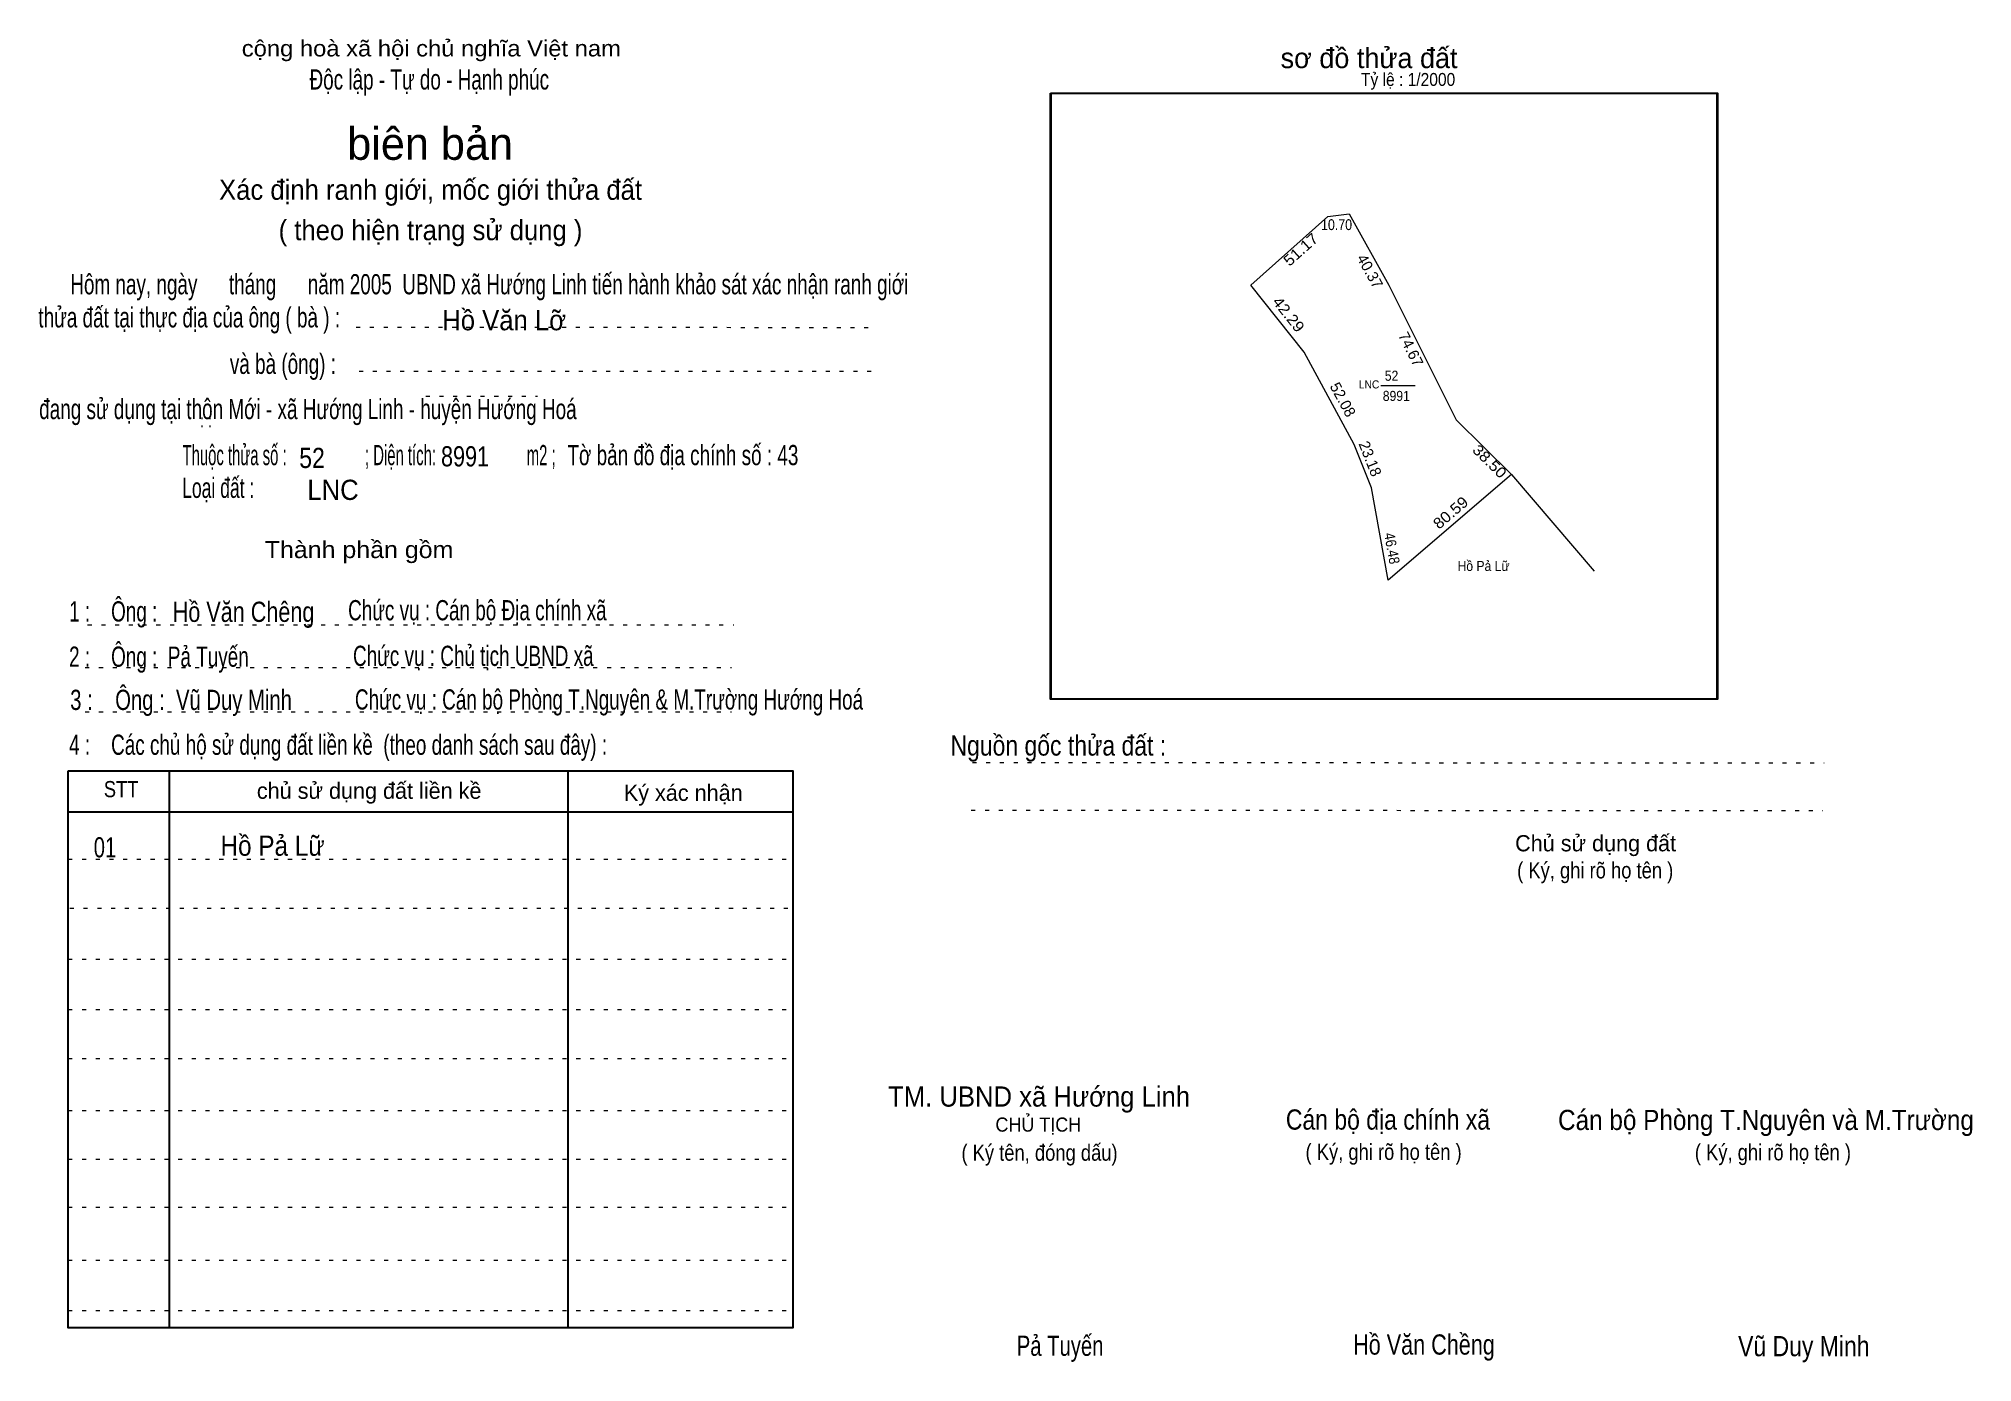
# Model space of a CAD drawing. Header units: centimetres. Extents: x -1.5 to 46.4, y -3.9 to 28.9.
import ezdxf
from ezdxf.enums import TextEntityAlignment as Align

# ---------------------------------------------------------------- set-up
doc = ezdxf.new("R2010")
doc.units = ezdxf.units.CM
doc.header["$LTSCALE"] = 0.2
doc.linetypes.add('DOTTED', pattern=[1.5, 0.3, -1.2])
for name, color, linetype, lineweight in [('15', 7, 'Continuous', 13), ('2', 7, 'Continuous', 25), ('22', 7, 'Continuous', 13), ('5', 7, 'DOTTED', 13)]:
    doc.layers.add(name, color=color, linetype=linetype, lineweight=lineweight)
for name, color, linetype in [('16', 7, 'Continuous'), ('34', 7, 'Continuous'), ('51', 7, 'Continuous')]:
    doc.layers.add(name, color=color, linetype=linetype)

msp = doc.modelspace()

# ---------------------------------------------------------------- linework, layer by layer
at = {"layer": '15'}
msp.add_line((31.74, 20.28), (32.59, 20.28), dxfattribs=at)
at = {"layer": '2'}
msp.add_lwpolyline([(23.56, 27.52), (40.06, 27.52), (40.06, 12.52), (23.56, 12.52)], close=True, dxfattribs=at)
at = {"layer": '22'}
for q in [(31.92, 15.46), (37.02, 15.69)]:
    msp.add_line((34.98, 18.08), q, dxfattribs=at)
msp.add_lwpolyline([(31.92, 15.46), (31.51, 17.75), (31.08, 18.82), (29.84, 21.11), (28.52, 22.77), (30.43, 24.47), (30.96, 24.53), (31.94, 22.77), (33.61, 19.43), (34.98, 18.08)], close=True, dxfattribs=at)
msp.add_lwpolyline([(31.92, 15.46), (31.51, 17.75), (31.08, 18.82), (29.84, 21.11), (28.52, 22.77), (30.43, 24.47), (30.96, 24.53), (31.94, 22.77), (33.61, 19.43), (34.98, 18.08)], dxfattribs=at)
at = {"layer": '5'}
for p, q in [((6.37, 21.73), (19.21, 21.72)), ((6.44, 20.64), (19.25, 20.64)), ((8.09, 20.02), (10.86, 20.02)), ((-0.28, 14.36), (15.72, 14.36)), ((-0.34, 13.3), (15.66, 13.3)), ((-0.34, 12.2), (15.66, 12.2)), ((21.63, 10.95), (42.72, 10.94)), ((21.6, 9.77), (42.69, 9.76)), ((-0.76, 8.56), (17.18, 8.56)), ((-0.72, 7.34), (17.22, 7.34)), ((-0.76, 6.08), (17.18, 6.08)), ((-0.76, 4.83), (17.18, 4.83)), ((-0.76, 3.62), (17.18, 3.62)), ((-0.76, 2.33), (17.18, 2.33)), ((-0.76, 1.13), (17.18, 1.13)), ((-0.76, -0.06), (17.18, -0.06)), ((-0.76, -1.37), (17.18, -1.37)), ((-0.76, -2.62), (17.18, -2.62))]:
    msp.add_line(p, q, dxfattribs=at)
at = {"layer": '5', "linetype": 'Continuous', "lineweight": 25}
for p, q in [((1.74, 10.74), (1.74, -3.05)), ((11.61, 10.74), (11.61, -3.05)), ((-0.76, 9.73), (17.18, 9.73))]:
    msp.add_line(p, q, dxfattribs=at)
for points in [[(23.58, 27.52), (40.08, 27.52), (40.08, 12.52), (23.58, 12.52)], [(-0.76, 10.74), (17.18, 10.74), (17.18, -3.05), (-0.76, -3.05)]]:
    msp.add_lwpolyline(points, close=True, dxfattribs=at)

# ---------------------------------------------------------------- texts
at = {"layer": '15', "width": 0.9}
for s, p in [('52', (31.84, 20.4)), ('8991', (31.79, 19.9))]:
    msp.add_text(s, height=0.25, dxfattribs=at).set_placement(p)
at = {"layer": '16'}
for s, width, p in [('Hồ Văn Lỡ', 0.95, (8.5, 21.65)), ('Hồ Pả Lữ', 0.9, (3.01, 8.64))]:
    msp.add_text(s, height=0.5, dxfattribs=dict(at, width=width)).set_placement(p)
at = {"layer": '16', "width": 0.9}
msp.add_text('Hồ Pả Lữ', height=0.25, dxfattribs=at).set_placement((34.285, 15.69), align=Align.CENTER)
at = {"layer": '22', "width": 0.95}
msp.add_text('LNC', height=0.2, dxfattribs=at).set_placement((31.45, 20.21), align=Align.CENTER)
at = {"layer": '34'}
for s, height, width, p in [(': : ', 0.32, 0.85, (2.5, 19.25)), ('52', 0.5, 0.85, (4.96, 18.24)), ('8991', 0.5, 0.8, (8.47, 18.28)), ('LNC', 0.5, 0.95, (5.16, 17.45)), ('01', 0.5, 0.75, (-0.13, 8.6))]:
    msp.add_text(s, height=height, dxfattribs=dict(at, width=width)).set_placement(p)
at = {"layer": '5'}
for s, height, width, p in [('cộng hoà xã hội chủ nghĩa Việt nam', 0.4, 1.1, (8.23, 28.43)), ('Độc lập - Tự do - Hạnh phúc', 0.5, 0.7, (8.18, 27.61)), ('Xác định ranh giới, mốc giới thửa đất', 0.5, 0.95, (8.21, 24.88)), ('( theo hiện trạng sử dụng )', 0.5, 0.95, (8.21, 23.88)), ('Thành phần gồm', 0.42, 1.1, (6.44, 16.01)), ('Hồ Văn Chêng', 0.5, 0.8, (3.58, 14.43)), ('Chức vụ : Cán bộ Địa chính xã', 0.5, 0.7, (9.37, 14.47)), ('Chức vụ : Chủ tịch UBND xã', 0.5, 0.7, (9.27, 13.34)), ('Chức vụ : Cán bộ Phòng T.Nguyên & M.Trường Hướng Hoá', 0.5, 0.7, (12.63, 12.26)), ('    Nguồn gốc thửa đất :', 0.5, 0.85, (23.44, 11.12)), ('( Ký, ghi rõ họ tên )', 0.4, 0.85, (37.05, 8.08)), ('CHỦ TỊCH', 0.35, 0.95, (23.26, 1.81)), ('( Ký tên, đóng dấu)', 0.4, 0.85, (23.29, 1.09)), ('( Ký, ghi rõ họ tên )', 0.4, 0.85, (31.81, 1.11)), ('( Ký, ghi rõ họ tên )', 0.4, 0.85, (41.45, 1.1)), ('Pả Tuyến', 0.5, 0.75, (23.8, -3.74)), ('Hồ Văn Chềng', 0.5, 0.8, (32.81, -3.71)), ('Vũ Duy Minh', 0.5, 0.85, (42.215, -3.75))]:
    msp.add_text(s, height=height, dxfattribs=dict(at, width=width)).set_placement(p, align=Align.CENTER)
msp.add_text('sơ đồ thửa đất', height=0.5, dxfattribs=at).set_placement((29.26, 28.14))
for s, height, p in [('biên bản', 0.8, (8.2, 25.87)), ('      chủ sử dụng đất liền kề', 0.4, (6.245, 10.05)), ('   Ký xác nhận', 0.4, (14.245, 10)), ('Chủ sử dụng đất', 0.4, (37.06, 8.75))]:
    msp.add_text(s, height=height, dxfattribs=at).set_placement(p, align=Align.CENTER)
for s, height, width, p in [('   Hôm nay, ngày      tháng      năm 2005  UBND xã Hướng Linh tiến hành khảo sát xác nhận ranh giới ', 0.5, 0.7, (-1.1, 22.54)), ('thửa đất tại thực địa của ông ( bà ) :                                       ', 0.5, 0.7, (-1.5, 21.72)), ('                                     và bà (ông) :', 0.5, 0.7, (-1.57, 20.57)), (' đang sử dụng tại thôn Mới - xã Hướng Linh - huyện Hướng Hoá', 0.5, 0.7, (-1.61, 19.45)), ('Thuộc thửa số :                   ; Diện tích:                      m2 ;                                            ', 0.5, 0.55, (2.07, 18.31)), ('Tờ bản đồ địa chính số : 43', 0.5, 0.7, (11.6, 18.31)), ('Loại đất :  ', 0.5, 0.65, (2.06, 17.5)), ('    1 :    Ông :                                                        ', 0.5, 0.7, (-1.26, 14.44)), ('    2 :    Ông :  Pả Tuyến', 0.5, 0.7, (-1.26, 13.32)), ('    3 :    Ông :  Vũ Duy Minh', 0.5, 0.75, (-1.27, 12.25)), ('    4 :    Các chủ hộ sử dụng đất liền kề  (theo danh sách sau đây) :', 0.5, 0.7, (-1.26, 11.14)), ('STT', 0.4, 0.85, (0.12, 10.09)), ('TM. UBND xã Hướng Linh', 0.5, 0.95, (19.54, 2.43)), ('Cán bộ địa chính xã  ', 0.5, 0.85, (29.39, 1.86)), ('Cán bộ Phòng T.Nguyên và M.Trường', 0.5, 0.9, (36.13, 1.85))]:
    msp.add_text(s, height=height, dxfattribs=dict(at, width=width)).set_placement(p)
at = {"layer": '51', "width": 0.9}
msp.add_text('Tỷ lệ : 1/2000', height=0.32, dxfattribs=at).set_placement((31.25, 27.7))
at = {"layer": '51'}
for s, height, rotation, width, p in [('51.17', 0.27, 41.76, 1.1, (29.8501, 23.5494)), ('42.29', 0.27, 308.626, 1.1, (29.3522, 21.9593)), ('38.50', 0.2599, 315.516, 1.15, (34.3439, 18.3126)), ('80.59', 0.27, 40.531, 1.1, (33.5573, 17.0311)), ('46.48', 0.26, 280.149, 0.9, (31.8902, 16.2279))]:
    msp.add_text(s, height=height, rotation=rotation, dxfattribs=dict(at, width=width)).set_placement(p, align=Align.CENTER)
at = {"layer": '51', "width": 0.85}
msp.add_text('10.70', height=0.27, dxfattribs=at).set_placement((30.645, 24.13), align=Align.CENTER)
at = {"layer": '51'}
for s, height, rotation, p in [('40.37', 0.27, 298.946, (31.3538, 23.0453)), ('74.67', 0.27, 296.562, (32.3648, 21.1204)), ('52.08', 0.27, 298.459, (30.6826, 19.8693)), ('23.18', 0.2699, 291.618, (31.3526, 18.4197))]:
    msp.add_text(s, height=height, rotation=rotation, dxfattribs=at).set_placement(p, align=Align.CENTER)

doc.saveas('drawing.dxf')
